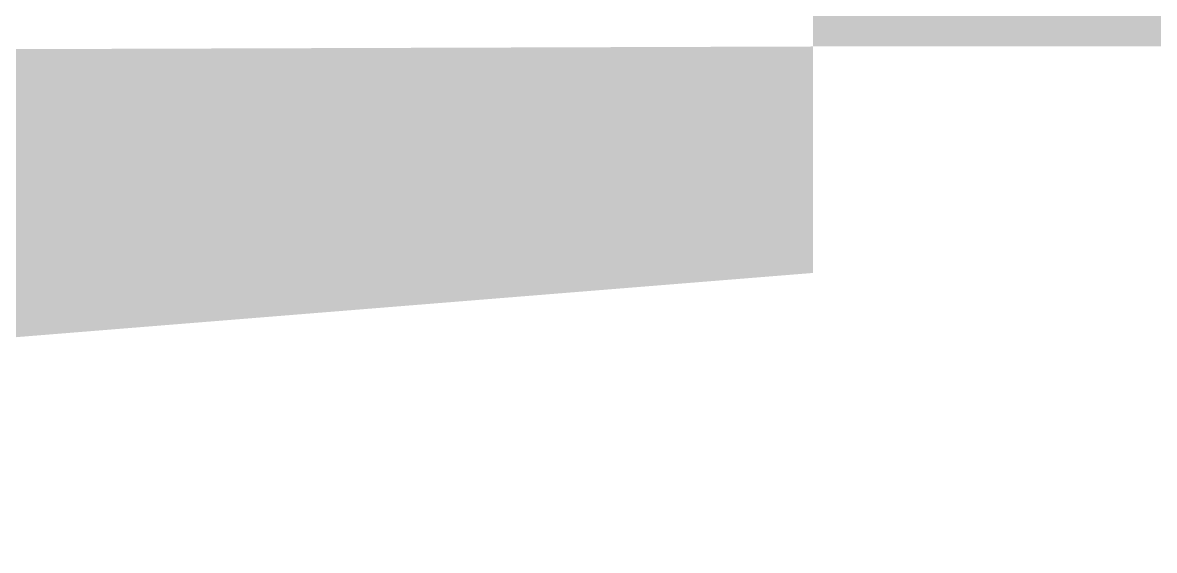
# Model space of a CAD drawing. Header units: millimetres. Extents: x 0 to 1189, y 0 to 841.
# Drawn here: x 1074.965 to 1075.0893, y 59.9904 to 60.0484 of the extents above; entities that cross this region are included whole.
import ezdxf

# ---------------------------------------------------------------- set-up
doc = ezdxf.new("R2010")
doc.units = ezdxf.units.MM

msp = doc.modelspace()

# ---------------------------------------------------------------- hatches: boundary and pattern name
at = {"true_color": 0xf5c927}
msp.add_hatch(color=7, dxfattribs=at).paths.add_polyline_path([(1073.3096, 60.07063), (1073.3096, 60.06224), (1073.3096, 60.05396), (1073.3096, 60.04574), (1073.58479, 60.01475), (1073.85944, 59.99611), (1074.13629, 59.99036), (1074.20083, 59.99082), (1074.26536, 59.99118), (1074.3299, 59.99136), (1074.57104, 59.99313), (1074.81142, 60.00147), (1075.05183, 60.02085), (1075.05183, 60.02924), (1075.05183, 60.03751), (1075.05183, 60.04574), (1074.90508, 60.04525), (1074.75832, 60.04484), (1074.61157, 60.04452), (1074.55144, 60.04442), (1074.4913, 60.04431), (1074.43115, 60.04419), (1074.34292, 60.04388), (1074.25469, 60.04361), (1074.16645, 60.04342), (1074.138, 60.04338), (1074.10992, 60.04334), (1074.08203, 60.0433), (1073.93985, 60.04329), (1073.79822, 60.04703), (1073.65653, 60.05818), (1073.58471, 60.06703), (1073.53951, 60.07089), (1073.48218, 60.07307), (1073.46124, 60.07277), (1073.44057, 60.07247), (1073.42006, 60.07217), (1073.38323, 60.07176), (1073.34641, 60.07125)])
at = {"true_color": 0xffc468}
msp.add_hatch(color=7, dxfattribs=at).paths.add_polyline_path([(1075.05183, 60.07063), (1075.05183, 60.06224), (1075.05183, 60.05396), (1075.05183, 60.04574), (1075.1441, 60.04574), (1075.23516, 60.04574), (1075.32561, 60.04574), (1075.32561, 60.05413), (1075.32561, 60.0624), (1075.32561, 60.07063), (1075.23334, 60.07063), (1075.14228, 60.07063)])

doc.saveas('drawing.dxf')
